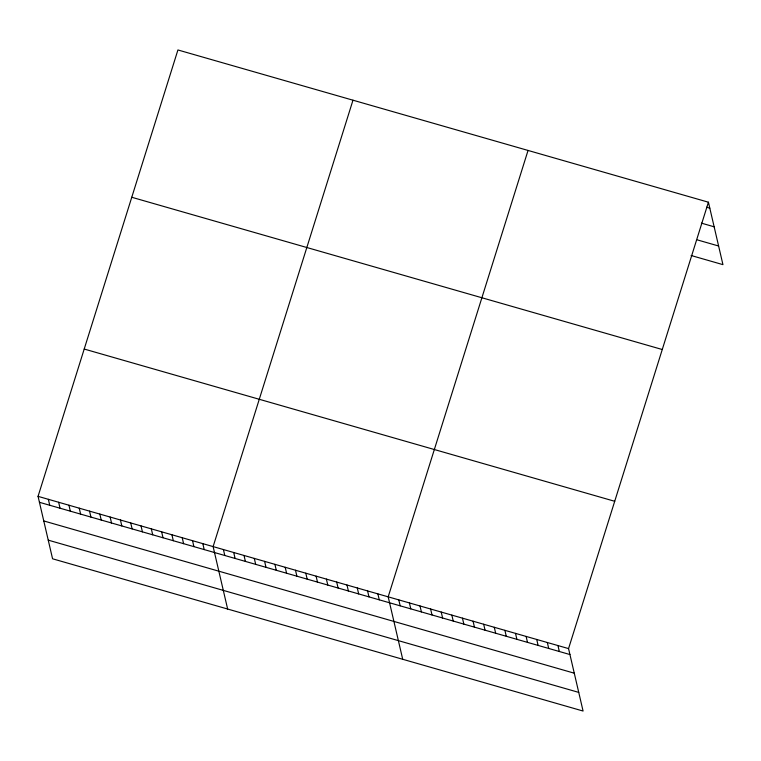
<?xml version="1.0" encoding="UTF-8"?>
<svg xmlns="http://www.w3.org/2000/svg" width="761" height="761" viewBox="0 0 761 761"><rect width="100%" height="100%" fill="white"/><g stroke="black" fill="none" stroke-linecap="round" stroke-linejoin="round"><path stroke-width="1.14" d="M708.424 202.207L568.553 648.6L583.078 711.04L52.576 558.793L38.05 496.353L177.922 49.96L708.424 202.207L722.95 264.647L691.121 255.506M352.98 100.205L213.118 546.598L227.644 609.038M528.048 150.44L388.186 596.833L402.712 659.273M706.617 207.239L709.804 208.153M701.414 223.144L714.141 226.797M697.39 239.915L718.612 246.003M131.758 197.27L662.26 349.518M84.205 349.042L614.707 501.29M38.05 496.353L568.553 648.6M39.429 502.298L569.932 654.546M43.767 520.943L574.279 673.19M48.238 540.148L578.74 692.396M557.946 645.556L559.325 651.502M547.33 642.512L548.719 648.458M536.724 639.468L538.103 645.414M526.117 636.424L527.497 642.37M515.501 633.38L516.89 639.316M504.895 630.336L506.274 636.272M494.279 627.283L495.668 633.228M483.673 624.239L485.052 630.184M473.066 621.195L474.445 627.14M462.45 618.151L463.839 624.096M451.844 615.107L453.223 621.052M441.228 612.063L442.617 618.008M430.621 609.019L432.001 614.964M420.015 605.975L421.394 611.92M409.399 602.931L410.788 608.867M398.793 599.887L400.172 605.823M377.884 593.884L379.263 599.83M367.582 590.926L368.971 596.871M357.29 587.968L358.669 593.913M346.987 585.019L348.376 590.964M336.695 582.06L338.074 588.006M326.393 579.102L327.782 585.047M316.1 576.153L317.48 582.089M305.798 573.195L307.178 579.14M295.496 570.236L296.885 576.182M285.204 567.287L286.583 573.223M274.902 564.329L276.291 570.274M264.609 561.371L265.989 567.316M254.307 558.422L255.686 564.358M244.015 555.463L245.394 561.409M233.713 552.505L235.092 558.45M223.411 549.556L224.799 555.492M202.816 543.639L204.205 549.585M192.523 540.681L193.903 546.626M182.221 537.732L183.601 543.677M171.919 534.774L173.308 540.719M161.627 531.815L163.006 537.761M151.325 528.866L152.714 534.812M141.032 525.908L142.412 531.853M130.73 522.95L132.119 528.895M120.438 520.001L121.817 525.946M110.136 517.042L111.515 522.988M99.834 514.084L101.223 520.029M89.541 511.135L90.92 517.071M79.239 508.177L80.628 514.122M68.947 505.218L70.326 511.164M58.645 502.27L60.033 508.205M48.352 499.311L49.731 505.256"/></g></svg>
